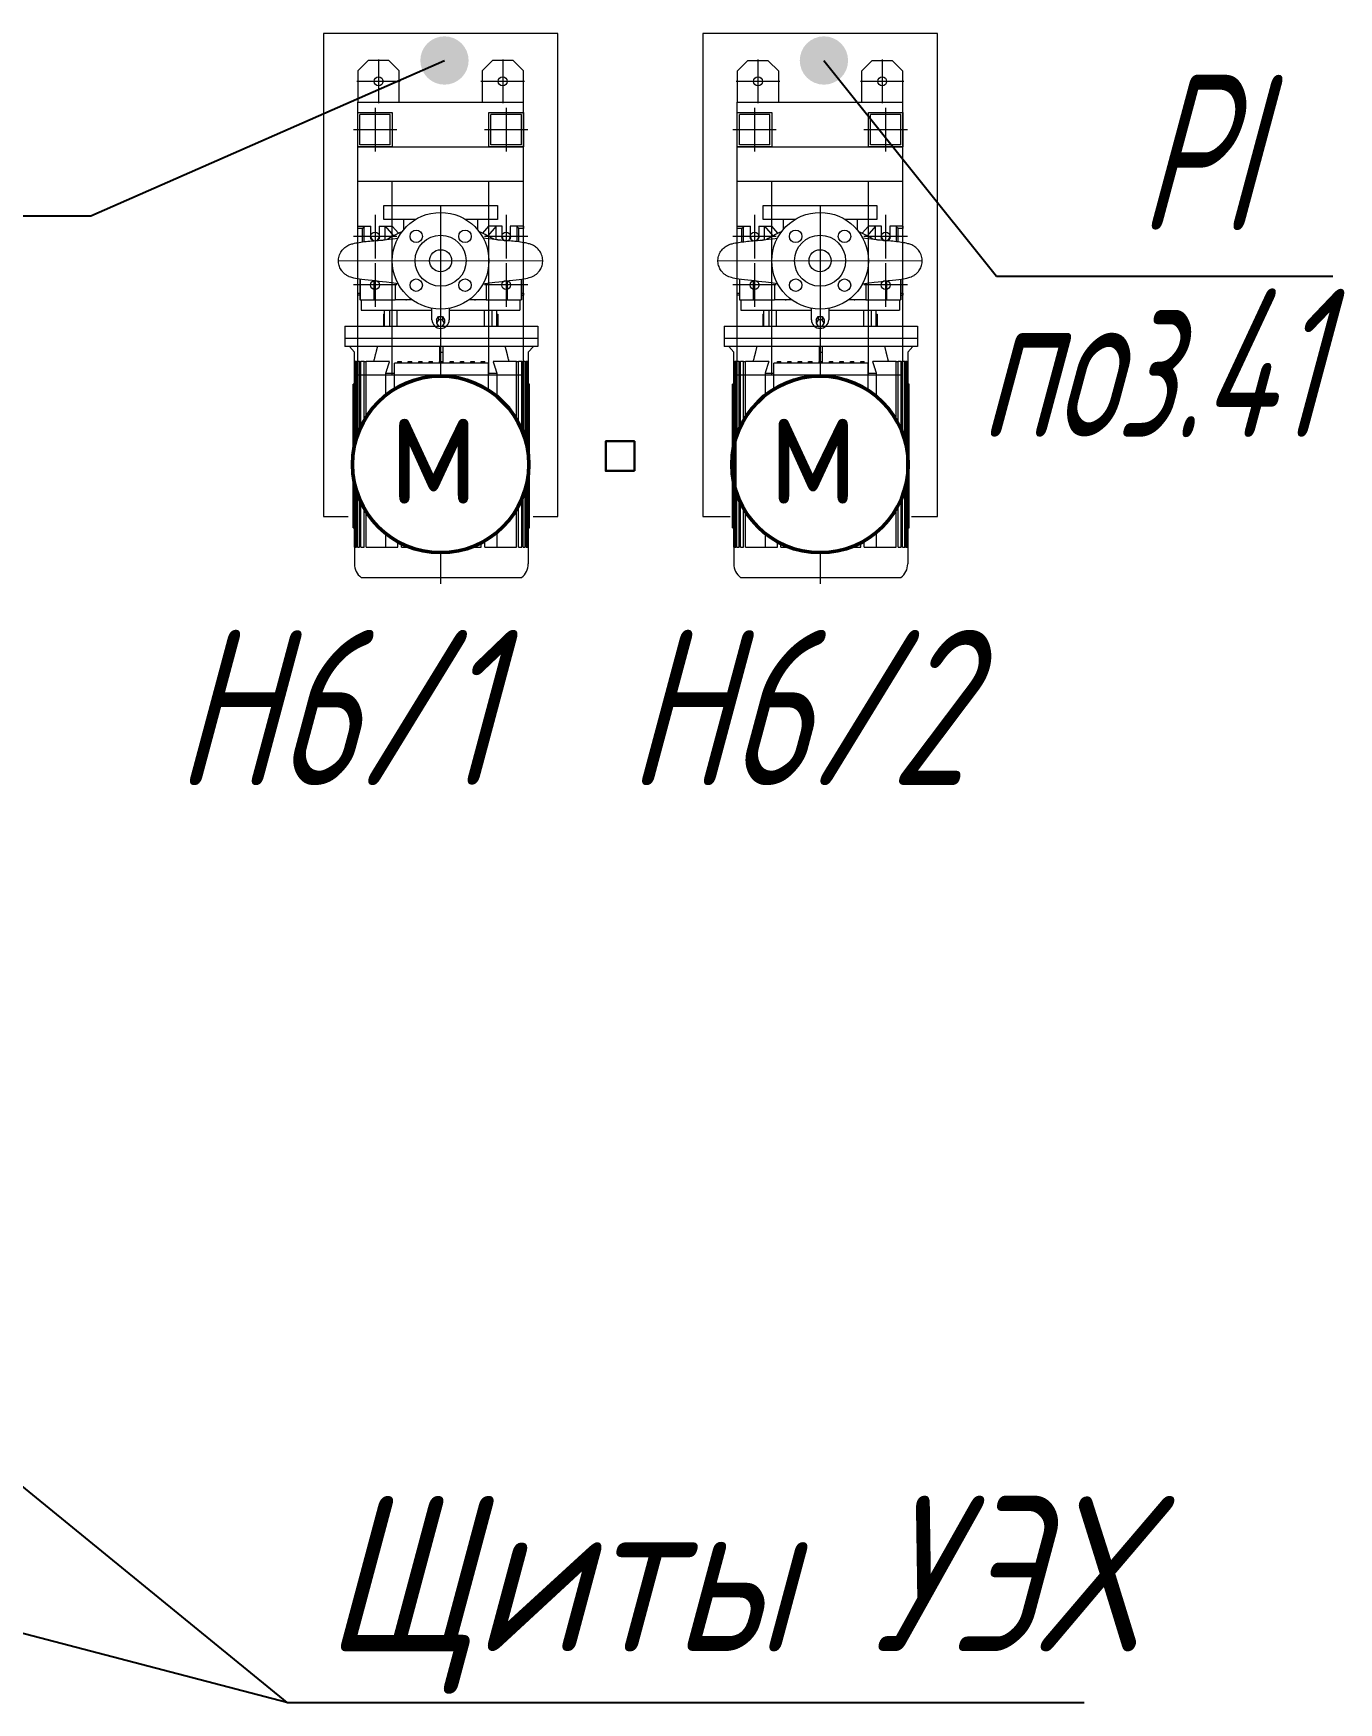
# Model space of a CAD drawing. Header units: millimetres. Extents: x 409 to 1826, y -2285 to 789.
# Drawn here: x 992.33 to 1030.17, y -124.83 to -76.46 of the extents above; entities that cross this region are included whole.
import ezdxf
from ezdxf import colors
from ezdxf.entities.mleader import LeaderData, LeaderLine
from ezdxf.math import Vec2, Vec3

# ---------------------------------------------------------------- set-up
doc = ezdxf.new("R2010")
doc.units = ezdxf.units.MM
doc.linetypes.add('осевая', pattern=[50.8, 31.75, -6.35, 6.35, -6.35])
doc.linetypes.add('ШТРИХПУНКТИРНАЯ', pattern=[25.4, 12.7, -6.35, 0, -6.35])
for name, color, linetype, lineweight in [('1-основная-050 ж', 2, 'Continuous', 50), ('7-тонкая-текст.-02', 4, 'Continuous', 30), ('7-тонкая.текст-02', 4, 'Continuous', 30), ('Visible (ISO)', 7, 'Continuous', 50), ('Опора', 22, 'Continuous', 15), ('Тонкая - 018', 254, 'Continuous', 18), ('Тонкая-0.25', 171, 'Continuous', 25)]:
    doc.layers.add(name, color=color, linetype=linetype, lineweight=lineweight)
doc.layers.add('7-ТОНКАЯ-02', color=7, linetype='Continuous', lineweight=30, true_color=0xff47ff)
doc.layers.add('ТХ_Оси труб.', color=3, linetype='осевая')
doc.styles.add('2', font='simplex.shx', dxfattribs={"width": 0.8, "oblique": 15, "height": 3.5})
doc.styles.add('2н', font='simplex.shx', dxfattribs={"width": 0.8, "oblique": 15, "height": 3.5})
doc.styles.add('GOST тип А', font='GOST_A.TTF', dxfattribs={"oblique": 15})
doc.styles.get("Standard").update_dxf_attribs({"font": 'GOST_A.TTF', "oblique": 15})

# ---------------------------------------------------------------- blocks, each defined once
blk = doc.blocks.new('_DotSmall')
at = {"color": 0, "linetype": 'ByBlock', "const_width": 0.5}
blk.add_lwpolyline([(-0.0625, 0, 1), (0.0625, 0, 1)], format="xyb", close=True, dxfattribs=at)

msp = doc.modelspace()

# ---------------------------------------------------------------- hatches: boundary and pattern name
for points in [[(1003.55, -77.25, 1), (1004.95, -77.25, 1)], [(1015.95, -77.25, -1), (1014.55, -77.25, -1)]]:
    msp.add_hatch(color=7).paths.add_polyline_path(points)

# ---------------------------------------------------------------- linework, layer by layer
at = {"color": 7, "lineweight": 13}
for p, q in [((1007.539, -76.464), (1000.739, -76.464)), ((1000.739, -76.464), (1000.739, -90.464)), ((1007.539, -90.464), (1007.539, -76.464)), ((1018.539, -76.464), (1011.739, -76.464)), ((1011.739, -76.464), (1011.739, -90.464)), ((1018.539, -90.464), (1018.539, -76.464))]:
    msp.add_line(p, q, dxfattribs=at)
for p, q in [((994, -81.75), (1004.25, -77.25)), ((1015.25, -77.25), (1020.25, -83.5)), ((988.25, -81.75), (994, -81.75)), ((1020.25, -83.5), (1030, -83.5)), ((999.684, -124.829), (981.25, -120))]:
    msp.add_line(p, q)
at = {"color": 7, "linetype": 'ШТРИХПУНКТИРНАЯ', "lineweight": 13, "ltscale": 5}
for p, q in [((1004.138, -81.453), (1004.138, -86.396)), ((1015.138, -81.453), (1015.138, -86.396)), ((1001.178, -83.049), (1007.098, -83.056)), ((1012.178, -83.049), (1018.098, -83.057))]:
    msp.add_line(p, q, dxfattribs=at)
at = {"lineweight": 13}
for p, q in [((1000.739, -90.464), (1001.459, -90.464)), ((1006.817, -90.464), (1007.539, -90.464)), ((1011.739, -90.464), (1012.531, -90.464)), ((1017.789, -90.464), (1018.539, -90.464))]:
    msp.add_line(p, q, dxfattribs=at)
at = {"linetype": 'ШТРИХПУНКТИРНАЯ', "lineweight": 13, "ltscale": 5}
for p, q in [((1004.138, -91.509), (1004.138, -92.416)), ((1015.138, -91.509), (1015.138, -92.416))]:
    msp.add_line(p, q, dxfattribs=at)
at = {"layer": '1-основная-050 ж', "color": 7, "ltscale": 0.1}
for centre in [(1004.138, -88.953), (1015.138, -88.953)]:
    msp.add_circle(centre, 2.557, dxfattribs=at)
at = {"layer": '7-ТОНКАЯ-02', "color": 7, "ltscale": 0.15}
msp.add_lwpolyline([(1009.758, -89.142), (1008.923, -89.142), (1008.923, -88.284), (1009.758, -88.284)], close=True, dxfattribs=at)
at = {"layer": 'Visible (ISO)', "color": 7, "lineweight": 13}
for p, q in [((1002.488, -81.453), (1005.788, -81.453)), ((1002.488, -81.853), (1002.488, -81.453)), ((1005.788, -81.453), (1005.788, -81.853)), ((1013.488, -81.453), (1016.788, -81.453)), ((1013.488, -81.853), (1013.488, -81.453)), ((1016.788, -81.453), (1016.788, -81.853)), ((1001.738, -82.053), (1001.918, -82.053)), ((1001.738, -82.113), (1001.738, -82.053)), ((1001.873, -82.113), (1001.738, -82.113)), ((1001.738, -82.527), (1001.738, -82.113)), ((1001.918, -82.083), (1001.873, -82.113)), ((1001.873, -82.506), (1001.873, -82.113)), ((1001.918, -82.053), (1002.118, -82.053)), ((1001.918, -82.053), (1001.918, -82.083)), ((1001.918, -82.5), (1001.918, -82.083)), ((1002.118, -82.353), (1002.118, -82.053)), ((1002.358, -82.053), (1002.358, -82.353)), ((1002.358, -82.053), (1002.53, -82.053)), ((1003.417, -81.853), (1002.488, -81.853)), ((1002.53, -82.444), (1002.53, -82.053)), ((1002.53, -82.053), (1002.738, -82.053)), ((1002.53, -82.053), (1002.77, -82.329)), ((1002.915, -82.257), (1002.738, -82.053)), ((1003.066, -81.853), (1003.066, -82.152)), ((1005.788, -81.853), (1004.859, -81.853)), ((1005.21, -81.853), (1005.21, -82.152)), ((1005.361, -82.257), (1005.538, -82.053)), ((1005.746, -82.053), (1005.506, -82.329)), ((1005.746, -82.053), (1005.538, -82.053)), ((1005.918, -82.053), (1005.746, -82.053)), ((1005.746, -82.444), (1005.746, -82.053)), ((1005.918, -82.353), (1005.918, -82.053)), ((1006.158, -82.053), (1006.158, -82.353)), ((1006.358, -82.053), (1006.158, -82.053)), ((1006.538, -82.053), (1006.358, -82.053)), ((1006.358, -82.083), (1006.358, -82.053)), ((1006.403, -82.113), (1006.358, -82.083)), ((1006.358, -82.5), (1006.358, -82.083)), ((1006.538, -82.113), (1006.403, -82.113)), ((1006.403, -82.506), (1006.403, -82.113)), ((1006.538, -82.053), (1006.538, -82.113)), ((1006.538, -82.527), (1006.538, -82.113)), ((1012.738, -82.053), (1012.918, -82.053)), ((1012.738, -82.113), (1012.738, -82.053)), ((1012.873, -82.113), (1012.738, -82.113)), ((1012.738, -82.527), (1012.738, -82.113)), ((1012.918, -82.083), (1012.873, -82.113)), ((1012.873, -82.506), (1012.873, -82.113)), ((1012.918, -82.053), (1013.118, -82.053)), ((1012.918, -82.053), (1012.918, -82.083)), ((1012.918, -82.5), (1012.918, -82.083)), ((1013.118, -82.353), (1013.118, -82.053)), ((1013.358, -82.053), (1013.358, -82.353)), ((1013.358, -82.053), (1013.53, -82.053)), ((1014.417, -81.853), (1013.488, -81.853)), ((1013.53, -82.444), (1013.53, -82.053)), ((1013.53, -82.053), (1013.738, -82.053)), ((1013.53, -82.053), (1013.77, -82.329)), ((1013.915, -82.257), (1013.738, -82.053)), ((1014.066, -81.853), (1014.066, -82.152)), ((1016.788, -81.853), (1015.859, -81.853)), ((1016.21, -81.853), (1016.21, -82.152)), ((1016.361, -82.257), (1016.538, -82.053)), ((1016.746, -82.053), (1016.506, -82.329)), ((1016.746, -82.053), (1016.538, -82.053)), ((1016.918, -82.053), (1016.746, -82.053)), ((1016.746, -82.444), (1016.746, -82.053)), ((1016.918, -82.353), (1016.918, -82.053)), ((1017.158, -82.053), (1017.158, -82.353)), ((1017.358, -82.053), (1017.158, -82.053)), ((1017.538, -82.053), (1017.358, -82.053)), ((1017.358, -82.083), (1017.358, -82.053)), ((1017.403, -82.113), (1017.358, -82.083)), ((1017.358, -82.5), (1017.358, -82.083)), ((1017.538, -82.113), (1017.403, -82.113)), ((1017.403, -82.506), (1017.403, -82.113)), ((1017.538, -82.053), (1017.538, -82.113)), ((1017.538, -82.527), (1017.538, -82.113)), ((1001.738, -83.993), (1001.738, -83.579)), ((1001.798, -83.588), (1001.798, -84.183)), ((1001.805, -83.589), (1001.805, -84.183)), ((1002.201, -83.633), (1002.201, -84.183)), ((1006.075, -84.183), (1006.075, -83.633)), ((1006.471, -83.589), (1006.471, -84.183)), ((1006.478, -83.588), (1006.478, -84.183)), ((1006.538, -83.993), (1006.538, -83.579)), ((1012.738, -83.993), (1012.738, -83.579)), ((1012.798, -83.589), (1012.798, -84.183)), ((1012.805, -83.59), (1012.805, -84.183)), ((1013.201, -83.634), (1013.201, -84.183)), ((1017.075, -84.183), (1017.075, -83.634)), ((1017.471, -83.59), (1017.471, -84.183)), ((1017.478, -83.589), (1017.478, -84.183)), ((1017.538, -83.993), (1017.538, -83.579)), ((1001.738, -83.993), (1001.798, -83.993)), ((1001.738, -84.053), (1001.738, -83.993)), ((1001.798, -84.053), (1001.738, -84.053)), ((1002.816, -83.761), (1002.816, -84.183)), ((1005.46, -83.761), (1005.46, -84.183)), ((1006.478, -83.993), (1006.538, -83.993)), ((1006.478, -84.053), (1006.538, -84.053)), ((1006.538, -83.993), (1006.538, -84.053)), ((1012.738, -83.993), (1012.798, -83.993)), ((1012.738, -84.053), (1012.738, -83.993)), ((1012.798, -84.053), (1012.738, -84.053)), ((1013.816, -83.761), (1013.816, -84.183)), ((1016.46, -83.761), (1016.46, -84.183)), ((1017.478, -83.993), (1017.538, -83.993)), ((1017.478, -84.053), (1017.538, -84.053)), ((1017.538, -83.993), (1017.538, -84.053)), ((1001.805, -84.183), (1001.798, -84.183)), ((1001.805, -84.183), (1001.847, -84.183)), ((1001.838, -84.183), (1001.838, -84.483)), ((1001.838, -84.483), (1003.888, -84.483)), ((1001.847, -84.183), (1002.816, -84.183)), ((1002.479, -84.598), (1002.512, -84.598)), ((1002.479, -84.598), (1002.479, -84.946)), ((1002.512, -84.946), (1002.512, -84.483)), ((1002.653, -84.483), (1002.653, -84.946)), ((1003.312, -84.183), (1002.816, -84.183)), ((1002.867, -84.483), (1002.867, -84.946)), ((1003.127, -84.161), (1003.127, -84.183)), ((1003.127, -84.183), (1003.152, -84.183)), ((1003.888, -84.763), (1003.888, -84.43)), ((1004.388, -84.43), (1004.388, -84.763)), ((1004.388, -84.483), (1006.438, -84.483)), ((1005.46, -84.183), (1004.965, -84.183)), ((1005.124, -84.183), (1005.149, -84.183)), ((1005.149, -84.161), (1005.149, -84.183)), ((1005.409, -84.946), (1005.409, -84.483)), ((1005.46, -84.183), (1006.429, -84.183)), ((1005.623, -84.483), (1005.623, -84.946)), ((1005.764, -84.946), (1005.764, -84.483)), ((1005.764, -84.598), (1005.797, -84.598)), ((1005.797, -84.598), (1005.797, -84.946)), ((1006.429, -84.183), (1006.471, -84.183)), ((1006.438, -84.183), (1006.438, -84.483)), ((1006.478, -84.183), (1006.471, -84.183)), ((1012.805, -84.183), (1012.798, -84.183)), ((1012.805, -84.183), (1012.847, -84.183)), ((1012.838, -84.183), (1012.838, -84.483)), ((1012.838, -84.483), (1014.888, -84.483)), ((1012.847, -84.183), (1013.816, -84.183)), ((1013.479, -84.598), (1013.512, -84.598)), ((1013.479, -84.598), (1013.479, -84.946)), ((1013.512, -84.946), (1013.512, -84.483)), ((1013.653, -84.483), (1013.653, -84.946)), ((1014.312, -84.183), (1013.816, -84.183)), ((1013.867, -84.483), (1013.867, -84.946)), ((1014.127, -84.161), (1014.127, -84.183)), ((1014.127, -84.183), (1014.152, -84.183)), ((1014.888, -84.763), (1014.888, -84.43)), ((1015.388, -84.43), (1015.388, -84.763)), ((1015.388, -84.483), (1017.438, -84.483)), ((1016.46, -84.183), (1015.965, -84.183)), ((1016.124, -84.183), (1016.149, -84.183)), ((1016.149, -84.161), (1016.149, -84.183)), ((1016.409, -84.946), (1016.409, -84.483)), ((1016.46, -84.183), (1017.429, -84.183)), ((1016.623, -84.483), (1016.623, -84.946)), ((1016.764, -84.946), (1016.764, -84.483)), ((1016.764, -84.598), (1016.797, -84.598)), ((1016.797, -84.598), (1016.797, -84.946)), ((1017.429, -84.183), (1017.471, -84.183)), ((1017.438, -84.183), (1017.438, -84.483)), ((1017.478, -84.183), (1017.471, -84.183)), ((1001.359, -84.946), (1006.959, -84.946)), ((1001.359, -84.946), (1001.359, -85.298)), ((1004.023, -84.763), (1004.08, -84.669)), ((1004.023, -84.763), (1004.023, -84.858)), ((1004.08, -84.764), (1004.023, -84.858)), ((1004.023, -84.858), (1004.08, -84.952)), ((1004.08, -84.669), (1004.08, -84.764)), ((1004.08, -84.669), (1004.196, -84.669)), ((1004.196, -84.764), (1004.08, -84.764)), ((1004.08, -84.952), (1004.196, -84.952)), ((1004.196, -84.669), (1004.196, -84.764)), ((1004.196, -84.669), (1004.253, -84.763)), ((1004.253, -84.858), (1004.196, -84.764)), ((1004.196, -84.952), (1004.253, -84.858)), ((1004.253, -84.763), (1004.253, -84.858)), ((1006.959, -84.946), (1006.959, -85.298)), ((1012.359, -84.946), (1017.959, -84.946)), ((1012.359, -84.946), (1012.359, -85.298)), ((1015.023, -84.763), (1015.08, -84.669)), ((1015.023, -84.763), (1015.023, -84.859)), ((1015.08, -84.765), (1015.023, -84.859)), ((1015.023, -84.859), (1015.08, -84.953)), ((1015.08, -84.669), (1015.08, -84.765)), ((1015.08, -84.669), (1015.196, -84.669)), ((1015.196, -84.765), (1015.08, -84.765)), ((1015.08, -84.953), (1015.196, -84.953)), ((1015.196, -84.669), (1015.196, -84.765)), ((1015.196, -84.669), (1015.253, -84.763)), ((1015.253, -84.859), (1015.196, -84.765)), ((1015.196, -84.953), (1015.253, -84.859)), ((1015.253, -84.763), (1015.253, -84.859)), ((1017.959, -84.946), (1017.959, -85.298))]:
    msp.add_line(p, q, dxfattribs=at)
at = {"layer": 'Visible (ISO)', "lineweight": 13}
for p, q in [((1001.359, -85.298), (1006.959, -85.298)), ((1001.359, -85.298), (1006.959, -85.298)), ((1001.359, -85.298), (1001.359, -85.538)), ((1006.959, -85.538), (1001.359, -85.538)), ((1001.639, -85.701), (1001.493, -85.538)), ((1004.109, -85.538), (1004.109, -85.701)), ((1004.21, -85.701), (1004.21, -85.538)), ((1006.826, -85.538), (1006.679, -85.701)), ((1006.959, -85.298), (1006.959, -85.538)), ((1012.359, -85.298), (1017.959, -85.298)), ((1012.359, -85.298), (1017.959, -85.298)), ((1012.359, -85.298), (1012.359, -85.538)), ((1017.959, -85.538), (1012.359, -85.538)), ((1012.639, -85.702), (1012.493, -85.538)), ((1015.109, -85.538), (1015.109, -85.702)), ((1015.21, -85.702), (1015.21, -85.538)), ((1017.826, -85.538), (1017.679, -85.702)), ((1017.959, -85.298), (1017.959, -85.538)), ((1001.639, -85.97), (1001.639, -85.701)), ((1001.64, -85.97), (1001.639, -85.97)), ((1001.639, -85.97), (1001.639, -88.411)), ((1001.64, -88.408), (1001.64, -85.97)), ((1001.652, -85.97), (1001.664, -85.97)), ((1001.652, -88.355), (1001.652, -85.97)), ((1001.664, -88.307), (1001.664, -85.97)), ((1001.701, -85.97), (1001.664, -85.97)), ((1001.701, -85.97), (1001.726, -85.97)), ((1001.701, -88.179), (1001.701, -85.97)), ((1001.726, -88.105), (1001.726, -85.97)), ((1001.789, -85.97), (1001.726, -85.97)), ((1001.789, -85.97), (1001.828, -85.97)), ((1001.789, -87.942), (1001.789, -85.97)), ((1001.828, -87.856), (1001.828, -85.97)), ((1001.922, -85.97), (1001.828, -85.97)), ((1001.922, -85.97), (1001.977, -85.97)), ((1001.922, -87.678), (1001.922, -85.97)), ((1001.977, -87.586), (1001.977, -85.97)), ((1002.653, -85.97), (1001.977, -85.97)), ((1005.519, -86.018), (1002.799, -86.018)), ((1002.799, -86.774), (1002.799, -86.018)), ((1002.899, -85.97), (1003, -85.97)), ((1002.899, -86.018), (1002.899, -85.97)), ((1003, -86.018), (1003, -85.97)), ((1003.202, -85.97), (1003.302, -85.97)), ((1003.202, -86.018), (1003.202, -85.97)), ((1003.302, -86.018), (1003.302, -85.97)), ((1003.504, -86.018), (1003.504, -85.97)), ((1003.504, -85.97), (1003.605, -85.97)), ((1003.605, -86.018), (1003.605, -85.97)), ((1003.806, -86.018), (1003.806, -85.97)), ((1003.806, -85.97), (1003.907, -85.97)), ((1003.907, -86.018), (1003.907, -85.97)), ((1004.109, -85.701), (1004.109, -85.97)), ((1004.109, -85.701), (1004.21, -85.701)), ((1004.109, -86.018), (1004.109, -85.97)), ((1004.109, -85.97), (1004.159, -85.97)), ((1004.159, -85.97), (1004.21, -85.97)), ((1004.21, -85.97), (1004.21, -85.701)), ((1004.21, -86.018), (1004.21, -85.97)), ((1004.411, -86.018), (1004.411, -85.97)), ((1004.411, -85.97), (1004.512, -85.97)), ((1004.512, -86.018), (1004.512, -85.97)), ((1004.714, -86.018), (1004.714, -85.97)), ((1004.714, -85.97), (1004.814, -85.97)), ((1004.814, -86.018), (1004.814, -85.97)), ((1005.016, -85.97), (1005.117, -85.97)), ((1005.016, -86.018), (1005.016, -85.97)), ((1005.117, -86.018), (1005.117, -85.97)), ((1005.318, -85.97), (1005.419, -85.97)), ((1005.318, -86.018), (1005.318, -85.97)), ((1005.419, -86.018), (1005.419, -85.97)), ((1005.519, -86.018), (1005.519, -86.801)), ((1006.342, -85.97), (1005.665, -85.97)), ((1006.342, -85.97), (1006.397, -85.97)), ((1006.342, -87.656), (1006.342, -85.97)), ((1006.397, -87.755), (1006.397, -85.97)), ((1006.49, -85.97), (1006.397, -85.97)), ((1006.49, -85.97), (1006.529, -85.97)), ((1006.49, -87.95), (1006.49, -85.97)), ((1006.529, -88.047), (1006.529, -85.97)), ((1006.593, -85.97), (1006.529, -85.97)), ((1006.593, -85.97), (1006.618, -85.97)), ((1006.593, -88.237), (1006.593, -85.97)), ((1006.618, -88.329), (1006.618, -85.97)), ((1006.654, -85.97), (1006.618, -85.97)), ((1006.654, -85.97), (1006.667, -85.97)), ((1006.654, -88.5), (1006.654, -85.97)), ((1006.667, -88.574), (1006.667, -85.97)), ((1006.679, -85.701), (1006.679, -85.97)), ((1006.679, -88.666), (1006.679, -85.97)), ((1006.679, -85.97), (1006.679, -85.97)), ((1006.679, -85.97), (1006.679, -88.671)), ((1012.639, -85.97), (1012.639, -85.702)), ((1012.64, -85.97), (1012.639, -85.97)), ((1012.639, -85.97), (1012.639, -91.833)), ((1012.64, -91.346), (1012.64, -85.97)), ((1012.652, -85.97), (1012.664, -85.97)), ((1012.652, -91.346), (1012.652, -85.97)), ((1012.664, -91.346), (1012.664, -85.97)), ((1012.701, -85.97), (1012.664, -85.97)), ((1012.701, -85.97), (1012.726, -85.97)), ((1012.701, -91.346), (1012.701, -85.97)), ((1012.726, -88.105), (1012.726, -85.97)), ((1012.789, -85.97), (1012.726, -85.97)), ((1012.789, -85.97), (1012.828, -85.97)), ((1012.789, -87.942), (1012.789, -85.97)), ((1012.828, -87.856), (1012.828, -85.97)), ((1012.922, -85.97), (1012.828, -85.97)), ((1012.922, -85.97), (1012.977, -85.97)), ((1012.922, -87.678), (1012.922, -85.97)), ((1012.977, -87.586), (1012.977, -85.97)), ((1013.653, -85.97), (1012.977, -85.97)), ((1016.519, -86.018), (1013.799, -86.018)), ((1013.799, -86.774), (1013.799, -86.018)), ((1013.899, -85.97), (1014, -85.97)), ((1013.899, -86.018), (1013.899, -85.97)), ((1014, -86.018), (1014, -85.97)), ((1014.202, -85.97), (1014.302, -85.97)), ((1014.202, -86.018), (1014.202, -85.97)), ((1014.302, -86.018), (1014.302, -85.97)), ((1014.504, -86.018), (1014.504, -85.97)), ((1014.504, -85.97), (1014.605, -85.97)), ((1014.605, -86.018), (1014.605, -85.97)), ((1014.806, -86.018), (1014.806, -85.97)), ((1014.806, -85.97), (1014.907, -85.97)), ((1014.907, -86.018), (1014.907, -85.97)), ((1015.109, -85.702), (1015.109, -85.97)), ((1015.109, -85.702), (1015.21, -85.702)), ((1015.109, -86.018), (1015.109, -85.97)), ((1015.109, -85.97), (1015.159, -85.97)), ((1015.159, -85.97), (1015.21, -85.97)), ((1015.21, -85.97), (1015.21, -85.702)), ((1015.21, -86.018), (1015.21, -85.97)), ((1015.411, -86.018), (1015.411, -85.97)), ((1015.411, -85.97), (1015.512, -85.97)), ((1015.512, -86.018), (1015.512, -85.97)), ((1015.714, -86.018), (1015.714, -85.97)), ((1015.714, -85.97), (1015.814, -85.97)), ((1015.814, -86.018), (1015.814, -85.97)), ((1016.016, -85.97), (1016.117, -85.97)), ((1016.016, -86.018), (1016.016, -85.97)), ((1016.117, -86.018), (1016.117, -85.97)), ((1016.318, -85.97), (1016.419, -85.97)), ((1016.318, -86.018), (1016.318, -85.97)), ((1016.419, -86.018), (1016.419, -85.97)), ((1016.519, -86.018), (1016.519, -86.801)), ((1017.342, -85.97), (1016.665, -85.97)), ((1017.342, -85.97), (1017.397, -85.97)), ((1017.342, -87.656), (1017.342, -85.97)), ((1017.397, -87.755), (1017.397, -85.97)), ((1017.49, -85.97), (1017.397, -85.97)), ((1017.49, -85.97), (1017.529, -85.97)), ((1017.49, -87.95), (1017.49, -85.97)), ((1017.529, -88.047), (1017.529, -85.97)), ((1017.593, -85.97), (1017.529, -85.97)), ((1017.593, -85.97), (1017.618, -85.97)), ((1017.593, -88.237), (1017.593, -85.97)), ((1017.618, -88.329), (1017.618, -85.97)), ((1017.654, -85.97), (1017.618, -85.97)), ((1017.654, -85.97), (1017.667, -85.97)), ((1017.654, -91.346), (1017.654, -85.97)), ((1017.667, -91.346), (1017.667, -85.97)), ((1017.679, -85.702), (1017.679, -85.97)), ((1017.679, -91.346), (1017.679, -85.97)), ((1017.679, -85.97), (1017.679, -85.97)), ((1017.679, -85.97), (1017.679, -91.833)), ((1002.545, -86.306), (1002.799, -86.306)), ((1002.545, -86.306), (1002.545, -86.952)), ((1005.519, -86.306), (1005.773, -86.306)), ((1005.773, -86.987), (1005.773, -86.306)), ((1013.545, -86.306), (1013.799, -86.306)), ((1013.545, -86.306), (1013.545, -86.952)), ((1016.519, -86.306), (1016.773, -86.306)), ((1016.773, -86.987), (1016.773, -86.306)), ((1001.639, -86.626), (1001.599, -86.626)), ((1001.599, -87.554), (1001.599, -86.626)), ((1006.719, -86.626), (1006.679, -86.626)), ((1006.719, -87.554), (1006.719, -86.626)), ((1012.639, -86.626), (1012.599, -86.626)), ((1012.599, -87.554), (1012.599, -86.626)), ((1017.719, -86.626), (1017.679, -86.626)), ((1017.719, -87.554), (1017.719, -86.626)), ((1001.639, -87.554), (1001.599, -87.554)), ((1001.599, -89.858), (1001.599, -87.554)), ((1006.719, -87.554), (1006.679, -87.554)), ((1006.719, -89.858), (1006.719, -87.554)), ((1012.639, -87.554), (1012.599, -87.554)), ((1012.599, -89.858), (1012.599, -87.554)), ((1017.719, -87.554), (1017.679, -87.554)), ((1017.719, -89.858), (1017.719, -87.554)), ((1006.654, -91.346), (1006.654, -89.405)), ((1006.667, -91.346), (1006.667, -89.331)), ((1006.679, -89.234), (1006.679, -91.833)), ((1006.679, -91.346), (1006.679, -89.239)), ((1001.599, -89.858), (1001.639, -89.858)), ((1001.599, -90.786), (1001.599, -89.858)), ((1001.639, -89.494), (1001.639, -91.833)), ((1001.64, -91.346), (1001.64, -89.497)), ((1001.652, -91.346), (1001.652, -89.55)), ((1001.664, -91.346), (1001.664, -89.598)), ((1001.701, -91.346), (1001.701, -89.726)), ((1001.726, -91.346), (1001.726, -89.801)), ((1006.49, -91.346), (1006.49, -89.955)), ((1006.529, -91.346), (1006.529, -89.858)), ((1006.593, -91.346), (1006.593, -89.668)), ((1006.618, -91.346), (1006.618, -89.577)), ((1006.679, -89.858), (1006.719, -89.858)), ((1006.719, -90.786), (1006.719, -89.858)), ((1012.599, -89.858), (1012.639, -89.858)), ((1012.599, -90.786), (1012.599, -89.858)), ((1012.726, -91.346), (1012.726, -89.801)), ((1017.49, -91.346), (1017.49, -89.955)), ((1017.529, -91.346), (1017.529, -89.858)), ((1017.593, -91.346), (1017.593, -89.668)), ((1017.618, -91.346), (1017.618, -89.577)), ((1017.679, -89.858), (1017.719, -89.858)), ((1017.719, -90.786), (1017.719, -89.858)), ((1001.789, -91.346), (1001.789, -89.963)), ((1001.828, -91.346), (1001.828, -90.049)), ((1001.922, -91.346), (1001.922, -90.227)), ((1001.977, -91.346), (1001.977, -90.319)), ((1006.342, -91.346), (1006.342, -90.249)), ((1006.397, -91.346), (1006.397, -90.151)), ((1012.789, -91.346), (1012.789, -89.963)), ((1012.828, -91.346), (1012.828, -90.049)), ((1012.922, -91.346), (1012.922, -90.227)), ((1012.977, -91.346), (1012.977, -90.319)), ((1017.342, -91.346), (1017.342, -90.249)), ((1017.397, -91.346), (1017.397, -90.151)), ((1001.599, -90.786), (1001.639, -90.786)), ((1005.773, -91.346), (1005.773, -90.918)), ((1006.679, -90.786), (1006.719, -90.786)), ((1012.599, -90.786), (1012.639, -90.786)), ((1016.773, -91.346), (1016.773, -90.918)), ((1017.679, -90.786), (1017.719, -90.786)), ((1001.64, -91.346), (1001.652, -91.346)), ((1001.664, -91.346), (1001.701, -91.346)), ((1001.726, -91.346), (1001.789, -91.346)), ((1001.828, -91.346), (1001.922, -91.346)), ((1001.977, -91.346), (1002.899, -91.346)), ((1002.545, -90.953), (1002.545, -91.346)), ((1002.899, -91.346), (1002.899, -91.189)), ((1003, -91.346), (1003, -91.242)), ((1003, -91.346), (1003.202, -91.346)), ((1003.202, -91.346), (1003.202, -91.332)), ((1005.117, -91.346), (1005.117, -91.315)), ((1005.117, -91.346), (1005.318, -91.346)), ((1005.318, -91.346), (1005.318, -91.221)), ((1005.419, -91.346), (1005.419, -91.165)), ((1005.419, -91.346), (1006.342, -91.346)), ((1006.397, -91.346), (1006.49, -91.346)), ((1006.529, -91.346), (1006.593, -91.346)), ((1006.618, -91.346), (1006.654, -91.346)), ((1006.667, -91.346), (1006.679, -91.346)), ((1012.64, -91.346), (1012.652, -91.346)), ((1012.664, -91.346), (1012.701, -91.346)), ((1012.726, -91.346), (1012.789, -91.346)), ((1012.828, -91.346), (1012.922, -91.346)), ((1012.977, -91.346), (1013.899, -91.346)), ((1013.545, -90.953), (1013.545, -91.346)), ((1013.899, -91.346), (1013.899, -91.189)), ((1014, -91.346), (1014, -91.242)), ((1014, -91.346), (1014.202, -91.346)), ((1014.202, -91.346), (1014.202, -91.332)), ((1016.117, -91.346), (1016.117, -91.315)), ((1016.117, -91.346), (1016.318, -91.346)), ((1016.318, -91.346), (1016.318, -91.221)), ((1016.419, -91.346), (1016.419, -91.165)), ((1016.419, -91.346), (1017.342, -91.346)), ((1017.397, -91.346), (1017.49, -91.346)), ((1017.529, -91.346), (1017.593, -91.346)), ((1017.618, -91.346), (1017.654, -91.346)), ((1017.667, -91.346), (1017.679, -91.346)), ((1001.836, -92.233), (1006.483, -92.233)), ((1012.836, -92.233), (1017.483, -92.233))]:
    msp.add_line(p, q, dxfattribs=at)
at = {"layer": 'Visible (ISO)', "color": 7, "lineweight": 13}
for centre, radius in [((1004.138, -83.053), 1.4), ((1015.138, -83.053), 1.4), ((1003.431, -82.345), 0.18), ((1004.845, -82.345), 0.18), ((1014.431, -82.346), 0.18), ((1015.845, -82.346), 0.18), ((1004.138, -83.053), 0.74), ((1015.138, -83.053), 0.74), ((1004.138, -83.053), 0.32), ((1015.138, -83.053), 0.32), ((1003.431, -83.76), 0.18), ((1004.845, -83.76), 0.18), ((1014.431, -83.76), 0.18), ((1015.845, -83.76), 0.18)]:
    msp.add_circle(centre, radius, dxfattribs=at)
for centre, radius, start, end in [((1004.138, -84.911), 2.922, 112.5211, 122.1775), ((1004.138, -84.911), 2.922, 57.8225, 67.4789), ((1015.138, -84.912), 2.922, 112.5211, 122.1775), ((1015.138, -84.912), 2.922, 57.8225, 67.4789), ((1002.238, -82.353), 0.12, 180, 0), ((1006.038, -82.353), 0.12, 180, 0), ((1013.238, -82.353), 0.12, 180, 0), ((1017.038, -82.353), 0.12, 180, 0), ((1004.138, -84.763), 0.25, 180, 0), ((1015.138, -84.763), 0.25, 180, 0)]:
    msp.add_arc(centre, radius, start, end, dxfattribs=at)
at = {"layer": 'Visible (ISO)', "lineweight": 13}
for centre, start, end in [((1002.143, -91.833), 180, 232.4242), ((1006.175, -91.833), 307.5758, 0), ((1013.143, -91.833), 180, 232.4242), ((1017.175, -91.833), 307.5758, 0)]:
    msp.add_arc(centre, 0.504, start, end, dxfattribs=at)
at = {"layer": 'Visible (ISO)', "color": 7, "lineweight": 13}
for points in [[(1002.905, -83.716), (1002.354, -83.645), (1002.247, -83.637), (1001.995, -83.616), (1001.878, -83.601), (1001.701, -83.573), (1001.64, -83.562), (1001.546, -83.535), (1001.522, -83.528), (1001.469, -83.505), (1001.443, -83.492), (1001.391, -83.46), (1001.366, -83.442), (1001.317, -83.398), (1001.294, -83.372), (1001.246, -83.307), (1001.224, -83.266), (1001.191, -83.175), (1001.18, -83.123), (1001.176, -83.02), (1001.183, -82.966), (1001.212, -82.865), (1001.235, -82.816), (1001.293, -82.731), (1001.329, -82.694), (1001.382, -82.651), (1001.399, -82.64), (1001.439, -82.615), (1001.462, -82.603), (1001.501, -82.586), (1001.517, -82.58), (1001.555, -82.567), (1001.575, -82.562), (1001.652, -82.542), (1001.709, -82.531), (1001.837, -82.51), (1001.905, -82.501), (1002.108, -82.478), (1002.279, -82.465), (1002.459, -82.453), (1002.462, -82.453), (1002.901, -82.398)], [(1005.371, -83.716), (1005.922, -83.645), (1006.029, -83.637), (1006.281, -83.616), (1006.398, -83.601), (1006.575, -83.573), (1006.636, -83.562), (1006.73, -83.535), (1006.754, -83.528), (1006.807, -83.505), (1006.833, -83.492), (1006.885, -83.46), (1006.91, -83.442), (1006.959, -83.398), (1006.982, -83.372), (1007.03, -83.307), (1007.052, -83.266), (1007.085, -83.175), (1007.096, -83.123), (1007.1, -83.02), (1007.093, -82.966), (1007.064, -82.865), (1007.041, -82.816), (1006.983, -82.731), (1006.947, -82.694), (1006.894, -82.651), (1006.877, -82.64), (1006.837, -82.615), (1006.814, -82.603), (1006.775, -82.586), (1006.759, -82.58), (1006.721, -82.567), (1006.701, -82.562), (1006.624, -82.542), (1006.567, -82.531), (1006.439, -82.51), (1006.371, -82.501), (1006.168, -82.478), (1005.997, -82.465), (1005.817, -82.453), (1005.814, -82.453), (1005.375, -82.398)], [(1013.905, -83.716), (1013.354, -83.645), (1013.247, -83.637), (1012.995, -83.616), (1012.878, -83.601), (1012.701, -83.573), (1012.64, -83.562), (1012.546, -83.535), (1012.522, -83.528), (1012.469, -83.505), (1012.443, -83.493), (1012.391, -83.461), (1012.366, -83.442), (1012.317, -83.398), (1012.294, -83.372), (1012.246, -83.307), (1012.224, -83.266), (1012.191, -83.175), (1012.18, -83.124), (1012.176, -83.02), (1012.183, -82.966), (1012.212, -82.865), (1012.235, -82.817), (1012.293, -82.732), (1012.329, -82.694), (1012.382, -82.652), (1012.399, -82.64), (1012.439, -82.615), (1012.462, -82.604), (1012.501, -82.586), (1012.517, -82.58), (1012.555, -82.567), (1012.575, -82.562), (1012.652, -82.542), (1012.709, -82.531), (1012.837, -82.511), (1012.905, -82.501), (1013.108, -82.479), (1013.279, -82.466), (1013.459, -82.453), (1013.462, -82.453), (1013.901, -82.398)], [(1016.371, -83.716), (1016.922, -83.645), (1017.029, -83.637), (1017.281, -83.616), (1017.398, -83.601), (1017.575, -83.573), (1017.636, -83.562), (1017.73, -83.535), (1017.754, -83.528), (1017.807, -83.505), (1017.833, -83.493), (1017.885, -83.461), (1017.91, -83.442), (1017.959, -83.398), (1017.982, -83.372), (1018.03, -83.307), (1018.052, -83.266), (1018.085, -83.175), (1018.096, -83.124), (1018.1, -83.02), (1018.093, -82.966), (1018.064, -82.865), (1018.041, -82.817), (1017.983, -82.732), (1017.947, -82.694), (1017.894, -82.652), (1017.877, -82.64), (1017.837, -82.615), (1017.814, -82.604), (1017.775, -82.586), (1017.759, -82.58), (1017.721, -82.567), (1017.701, -82.562), (1017.624, -82.542), (1017.567, -82.531), (1017.439, -82.511), (1017.371, -82.501), (1017.168, -82.479), (1016.997, -82.466), (1016.817, -82.453), (1016.814, -82.453), (1016.375, -82.398)]]:
    msp.add_open_spline(points, degree=3, knots=[0.313348, 0.313348, 0.313348, 0.313348, 2.309248, 2.309248, 5.540259, 5.540259, 8.269099, 8.269099, 9.120029, 9.120029, 9.69647, 9.69647, 10.193736, 10.193736, 10.72663, 10.72663, 11.415598, 11.415598, 12.184885, 12.184885, 12.973734, 12.973734, 13.763298, 13.763298, 14.53476, 14.53476, 14.862615, 14.862615, 15.371513, 15.371513, 15.856622, 15.856622, 16.639947, 16.639947, 18.985713, 18.985713, 20.993304, 20.993304, 24.198958, 24.198958, 24.250614, 24.250614, 24.250614, 24.250614], dxfattribs=at)
at = {"layer": 'Visible (ISO)', "lineweight": 13}
for points, weights in [([(1002.304, -85.538), (1002.252, -85.748), (1002.196, -85.97)], [1, 1.00040038941, 1]), ([(1006.122, -85.97), (1006.067, -85.748), (1006.014, -85.538)], [1, 1.00040038809, 1]), ([(1013.304, -85.538), (1013.252, -85.748), (1013.196, -85.97)], [1, 1.00040038941, 1]), ([(1017.122, -85.97), (1017.067, -85.748), (1017.014, -85.538)], [1, 1.00040038809, 1]), ([(1002.653, -85.97), (1002.6, -86.132), (1002.545, -86.306)], [1, 1.00036267112, 1]), ([(1005.773, -86.306), (1005.718, -86.132), (1005.665, -85.97)], [1, 1.00036267113, 1]), ([(1013.653, -85.97), (1013.601, -86.133), (1013.545, -86.306)], [1, 1.00036267112, 1]), ([(1016.773, -86.306), (1016.718, -86.133), (1016.665, -85.97)], [1, 1.00036267113, 1])]:
    msp.add_rational_spline(points, weights, degree=2, dxfattribs=at)
at = {"layer": 'Опора', "color": 7, "lineweight": 13, "ltscale": 2}
for p, q in [((1001.738, -77.554), (1002.038, -77.254)), ((1001.738, -77.554), (1002.038, -77.254)), ((1002.638, -77.254), (1002.038, -77.254)), ((1002.638, -77.254), (1002.038, -77.254)), ((1002.638, -77.254), (1002.938, -77.554)), ((1002.638, -77.254), (1002.938, -77.554)), ((1005.338, -77.554), (1005.638, -77.254)), ((1005.338, -77.554), (1005.638, -77.254)), ((1006.238, -77.254), (1005.638, -77.254)), ((1006.238, -77.254), (1005.638, -77.254)), ((1006.238, -77.254), (1006.538, -77.554)), ((1006.238, -77.254), (1006.538, -77.554)), ((1012.738, -77.555), (1013.038, -77.255)), ((1012.738, -77.555), (1013.038, -77.255)), ((1013.638, -77.255), (1013.038, -77.255)), ((1013.638, -77.255), (1013.038, -77.255)), ((1013.638, -77.255), (1013.938, -77.555)), ((1013.638, -77.255), (1013.938, -77.555)), ((1016.338, -77.555), (1016.638, -77.255)), ((1016.338, -77.555), (1016.638, -77.255)), ((1017.238, -77.255), (1016.638, -77.255)), ((1017.238, -77.255), (1016.638, -77.255)), ((1017.238, -77.255), (1017.538, -77.555)), ((1017.238, -77.255), (1017.538, -77.555)), ((1001.738, -77.554), (1001.738, -78.454)), ((1001.738, -77.554), (1001.738, -78.454)), ((1002.938, -78.454), (1002.938, -77.554)), ((1002.938, -78.454), (1002.938, -77.554)), ((1005.338, -77.554), (1005.338, -78.454)), ((1005.338, -77.554), (1005.338, -78.454)), ((1006.538, -78.454), (1006.538, -77.554)), ((1006.538, -78.454), (1006.538, -77.554)), ((1012.738, -77.555), (1012.738, -78.455)), ((1012.738, -77.555), (1012.738, -78.455)), ((1013.938, -78.455), (1013.938, -77.555)), ((1013.938, -78.455), (1013.938, -77.555)), ((1016.338, -77.555), (1016.338, -78.455)), ((1016.338, -77.555), (1016.338, -78.455)), ((1017.538, -78.455), (1017.538, -77.555)), ((1017.538, -78.455), (1017.538, -77.555)), ((1001.738, -78.454), (1006.538, -78.454)), ((1001.738, -80.054), (1001.738, -78.454)), ((1001.738, -78.454), (1006.538, -78.454)), ((1001.738, -80.054), (1001.738, -78.454)), ((1001.798, -79.694), (1001.798, -78.814)), ((1002.678, -78.814), (1001.798, -78.814)), ((1001.798, -79.694), (1001.798, -78.814)), ((1002.678, -78.814), (1001.798, -78.814)), ((1002.678, -79.694), (1002.678, -78.814)), ((1002.678, -79.694), (1002.678, -78.814)), ((1005.598, -79.694), (1005.598, -78.814)), ((1006.478, -78.814), (1005.598, -78.814)), ((1005.598, -79.694), (1005.598, -78.814)), ((1006.478, -78.814), (1005.598, -78.814)), ((1006.478, -79.694), (1006.478, -78.814)), ((1006.478, -79.694), (1006.478, -78.814)), ((1006.538, -80.054), (1006.538, -78.454)), ((1006.538, -80.054), (1006.538, -78.454)), ((1012.738, -78.455), (1017.538, -78.455)), ((1012.738, -80.055), (1012.738, -78.455)), ((1012.738, -78.455), (1017.538, -78.455)), ((1012.738, -80.055), (1012.738, -78.455)), ((1012.798, -79.695), (1012.798, -78.815)), ((1013.678, -78.815), (1012.798, -78.815)), ((1012.798, -79.695), (1012.798, -78.815)), ((1013.678, -78.815), (1012.798, -78.815)), ((1013.678, -79.695), (1013.678, -78.815)), ((1013.678, -79.695), (1013.678, -78.815)), ((1016.598, -79.695), (1016.598, -78.815)), ((1017.478, -78.815), (1016.598, -78.815)), ((1016.598, -79.695), (1016.598, -78.815)), ((1017.478, -78.815), (1016.598, -78.815)), ((1017.478, -79.695), (1017.478, -78.815)), ((1017.478, -79.695), (1017.478, -78.815)), ((1017.538, -80.055), (1017.538, -78.455)), ((1017.538, -80.055), (1017.538, -78.455)), ((1001.738, -79.754), (1006.538, -79.754)), ((1001.738, -79.754), (1006.538, -79.754)), ((1002.678, -79.694), (1001.798, -79.694)), ((1002.678, -79.694), (1001.798, -79.694)), ((1006.478, -79.694), (1005.598, -79.694)), ((1006.478, -79.694), (1005.598, -79.694)), ((1012.738, -79.755), (1017.538, -79.755)), ((1012.738, -79.755), (1017.538, -79.755)), ((1013.678, -79.695), (1012.798, -79.695)), ((1013.678, -79.695), (1012.798, -79.695)), ((1017.478, -79.695), (1016.598, -79.695)), ((1017.478, -79.695), (1016.598, -79.695)), ((1001.738, -87.953), (1001.738, -80.054)), ((1001.738, -87.953), (1001.738, -80.054)), ((1006.538, -87.953), (1006.538, -80.054)), ((1006.538, -87.953), (1006.538, -80.054)), ((1012.738, -87.953), (1012.738, -80.055)), ((1012.738, -87.953), (1012.738, -80.055)), ((1017.538, -87.953), (1017.538, -80.055)), ((1017.538, -87.953), (1017.538, -80.055)), ((1006.538, -80.754), (1001.738, -80.754)), ((1006.538, -80.754), (1001.738, -80.754)), ((1002.738, -86.353), (1002.738, -80.754)), ((1002.738, -86.353), (1002.738, -80.754)), ((1005.538, -86.353), (1005.538, -80.754)), ((1005.538, -86.353), (1005.538, -80.754)), ((1017.538, -80.755), (1012.738, -80.755)), ((1017.538, -80.755), (1012.738, -80.755)), ((1013.738, -86.353), (1013.738, -80.755)), ((1013.738, -86.353), (1013.738, -80.755)), ((1016.538, -86.353), (1016.538, -80.755)), ((1016.538, -86.353), (1016.538, -80.755))]:
    msp.add_line(p, q, dxfattribs=at)
at = {"layer": 'Опора', "lineweight": 13, "ltscale": 2}
for p, q in [((1001.738, -86.353), (1006.538, -86.353)), ((1001.738, -86.353), (1006.538, -86.353)), ((1012.738, -86.353), (1017.538, -86.353)), ((1012.738, -86.353), (1017.538, -86.353)), ((1001.738, -87.953), (1001.785, -87.953)), ((1001.738, -88.071), (1001.738, -87.953)), ((1001.738, -87.953), (1001.785, -87.953)), ((1001.738, -88.071), (1001.738, -87.953)), ((1006.491, -87.953), (1006.538, -87.953)), ((1006.491, -87.953), (1006.538, -87.953)), ((1006.538, -87.953), (1006.538, -88.071)), ((1006.538, -87.953), (1006.538, -88.071)), ((1012.738, -87.953), (1012.785, -87.953)), ((1012.738, -88.071), (1012.738, -87.953)), ((1012.738, -87.953), (1012.785, -87.953)), ((1012.738, -88.071), (1012.738, -87.953)), ((1017.491, -87.953), (1017.538, -87.953)), ((1017.491, -87.953), (1017.538, -87.953)), ((1017.538, -87.953), (1017.538, -88.071))]:
    msp.add_line(p, q, dxfattribs=at)
at = {"layer": 'Опора', "color": 7, "lineweight": 13, "ltscale": 2}
for points in [[(1002.738, -78.754), (1002.738, -79.754), (1001.738, -79.754), (1001.738, -78.754)], [(1002.738, -78.754), (1002.738, -79.754), (1001.738, -79.754), (1001.738, -78.754)], [(1006.538, -78.754), (1006.538, -79.754), (1005.538, -79.754), (1005.538, -78.754)], [(1006.538, -78.754), (1006.538, -79.754), (1005.538, -79.754), (1005.538, -78.754)], [(1013.738, -78.755), (1013.738, -79.755), (1012.738, -79.755), (1012.738, -78.755)], [(1013.738, -78.755), (1013.738, -79.755), (1012.738, -79.755), (1012.738, -78.755)], [(1017.538, -78.755), (1017.538, -79.755), (1016.538, -79.755), (1016.538, -78.755)], [(1017.538, -78.755), (1017.538, -79.755), (1016.538, -79.755), (1016.538, -78.755)]]:
    msp.add_lwpolyline(points, close=True, dxfattribs=at)
for centre in [(1002.338, -77.854), (1002.338, -77.854), (1005.938, -77.854), (1005.938, -77.854), (1013.338, -77.855), (1013.338, -77.855), (1016.938, -77.855), (1016.938, -77.855), (1002.238, -82.353), (1002.238, -82.353), (1006.038, -82.353), (1006.038, -82.353), (1013.238, -82.353), (1013.238, -82.353), (1017.038, -82.353), (1017.038, -82.353), (1002.238, -83.753), (1002.238, -83.753), (1006.038, -83.753), (1006.038, -83.753), (1013.238, -83.753), (1013.238, -83.753), (1017.038, -83.753), (1017.038, -83.753)]:
    msp.add_circle(centre, 0.13, dxfattribs=at)
at = {"layer": 'Тонкая-0.25', "color": 7, "ltscale": 0.5}
msp.add_line((999.684, -124.829), (1022.795, -124.829), dxfattribs=at)
at = {"layer": 'ТХ_Оси труб.', "color": 7, "lineweight": 13, "ltscale": 3}
for p, q in [((1002.338, -77.224), (1002.338, -78.484)), ((1002.338, -77.224), (1002.338, -78.484)), ((1005.938, -77.224), (1005.938, -78.484)), ((1005.938, -77.224), (1005.938, -78.484)), ((1013.338, -77.225), (1013.338, -78.485)), ((1013.338, -77.225), (1013.338, -78.485)), ((1016.938, -77.225), (1016.938, -78.485)), ((1016.938, -77.225), (1016.938, -78.485)), ((1002.968, -77.854), (1001.708, -77.854)), ((1002.968, -77.854), (1001.708, -77.854)), ((1006.568, -77.854), (1005.308, -77.854)), ((1006.568, -77.854), (1005.308, -77.854)), ((1013.968, -77.855), (1012.708, -77.855)), ((1013.968, -77.855), (1012.708, -77.855)), ((1017.568, -77.855), (1016.308, -77.855)), ((1017.568, -77.855), (1016.308, -77.855)), ((1002.238, -78.624), (1002.238, -79.884)), ((1002.238, -78.624), (1002.238, -79.884)), ((1006.038, -78.624), (1006.038, -79.884)), ((1006.038, -78.624), (1006.038, -79.884)), ((1013.238, -78.625), (1013.238, -79.885)), ((1013.238, -78.625), (1013.238, -79.885)), ((1017.038, -78.625), (1017.038, -79.885)), ((1017.038, -78.625), (1017.038, -79.885)), ((1002.868, -79.254), (1001.608, -79.254)), ((1002.868, -79.254), (1001.608, -79.254)), ((1006.668, -79.254), (1005.408, -79.254)), ((1006.668, -79.254), (1005.408, -79.254)), ((1013.868, -79.255), (1012.608, -79.255)), ((1013.868, -79.255), (1012.608, -79.255)), ((1017.668, -79.255), (1016.408, -79.255)), ((1017.668, -79.255), (1016.408, -79.255)), ((1002.238, -81.723), (1002.238, -82.983)), ((1002.238, -81.723), (1002.238, -82.983)), ((1006.038, -81.723), (1006.038, -82.983)), ((1006.038, -81.723), (1006.038, -82.983)), ((1013.238, -81.723), (1013.238, -82.983)), ((1013.238, -81.723), (1013.238, -82.983)), ((1017.038, -81.723), (1017.038, -82.983)), ((1017.038, -81.723), (1017.038, -82.983)), ((1002.868, -82.353), (1001.608, -82.353)), ((1002.868, -82.353), (1001.608, -82.353)), ((1006.668, -82.353), (1005.408, -82.353)), ((1006.668, -82.353), (1005.408, -82.353)), ((1013.868, -82.353), (1012.608, -82.353)), ((1013.868, -82.353), (1012.608, -82.353)), ((1017.668, -82.353), (1016.408, -82.353)), ((1017.668, -82.353), (1016.408, -82.353)), ((1002.238, -83.123), (1002.238, -84.383)), ((1002.238, -83.123), (1002.238, -84.383)), ((1006.038, -83.123), (1006.038, -84.383)), ((1006.038, -83.123), (1006.038, -84.383)), ((1013.238, -83.123), (1013.238, -84.383)), ((1013.238, -83.123), (1013.238, -84.383)), ((1017.038, -83.123), (1017.038, -84.383)), ((1017.038, -83.123), (1017.038, -84.383)), ((1002.868, -83.753), (1001.608, -83.753)), ((1002.868, -83.753), (1001.608, -83.753)), ((1006.668, -83.753), (1005.408, -83.753)), ((1006.668, -83.753), (1005.408, -83.753)), ((1013.868, -83.753), (1012.608, -83.753)), ((1013.868, -83.753), (1012.608, -83.753)), ((1017.668, -83.753), (1016.408, -83.753)), ((1017.668, -83.753), (1016.408, -83.753))]:
    msp.add_line(p, q, dxfattribs=at)

# ---------------------------------------------------------------- texts
at = {"layer": '7-тонкая-текст.-02', "color": 7, "ltscale": 0.5, "style": 'GOST тип А', "oblique": 15, "width": 0.8}
for s, height, p in [('РI', 4.5, (1024.375, -82.164)), ('поз.41', 4.3, (1019.771, -88.164))]:
    msp.add_text(s, height=height, dxfattribs=at).set_placement(p)
at = {"layer": '7-тонкая-текст.-02', "color": 7, "ltscale": 0.1, "style": '2', "width": 0.8}
for p in [(1002.653, -90.088), (1013.653, -90.088)]:
    msp.add_text('м', height=3.5, dxfattribs=at).set_placement(p)
at = {"layer": '7-тонкая.текст-02', "color": 7, "style": 'GOST тип А', "oblique": 15, "width": 0.9}
for s, p in [('Н6/1', (996.442, -98.246)), ('Н6/2', (1009.55, -98.246))]:
    msp.add_text(s, height=4.5, dxfattribs=at).set_placement(p)
at = {"layer": '7-тонкая.текст-02', "color": 7, "oblique": 15}
msp.add_text('Щиты УЭХ', height=4.5, dxfattribs=at).set_placement((1000.773, -123.344))

# ---------------------------------------------------------------- leaders
at = {"layer": 'Тонкая - 018', "color": 7, "ltscale": 0.5}
ml = msp.add_multileader_mtext('Standard', dxfattribs=at)
ml.set_content('', color=7, style='2н')
ml.set_leader_properties()
ml.set_arrow_properties(name='DOTSMALL')
ml.build(insert=Vec2(0, 0))
ml.multileader.update_dxf_attribs({"text_right_attachment_type": 6, "dogleg_length": 0.2, "arrow_head_size": 1.5})
ctx = ml.context
ctx.base_point, ctx.char_height, ctx.arrow_head_size, ctx.landing_gap_size, ctx.plane_origin = Vec3(999.884, -124.829), 3.5, 1.5, 0.09, Vec3(1026.014, -153.823)
ctx.right_attachment = 6
notes = []
notes.append((ctx, [(1, (1, 1, 0), (999.684, -124.829), (1, 0), 0.2, [(0, [(981.139, -109.706)], 0, [])])]))
ctx.mtext.insert, ctx.mtext.flow_direction = Vec3(999.974, -123.079), 5
for ctx, leaders in notes:
    for number, flags, end, landing, length, lines in leaders:
        leader = LeaderData()
        leader.index, (leader.has_last_leader_line, leader.has_dogleg_vector, leader.attachment_direction) = number, flags
        leader.last_leader_point, leader.dogleg_vector, leader.dogleg_length = Vec3(end), Vec3(landing), length
        for number, points, colour, breaks in lines:
            line = LeaderLine()
            line.index, line.vertices, line.color, line.breaks = number, Vec3.list(points), colors.encode_raw_color(colour), breaks
            leader.lines.append(line)
        ctx.leaders.append(leader)

doc.saveas('drawing.dxf')
